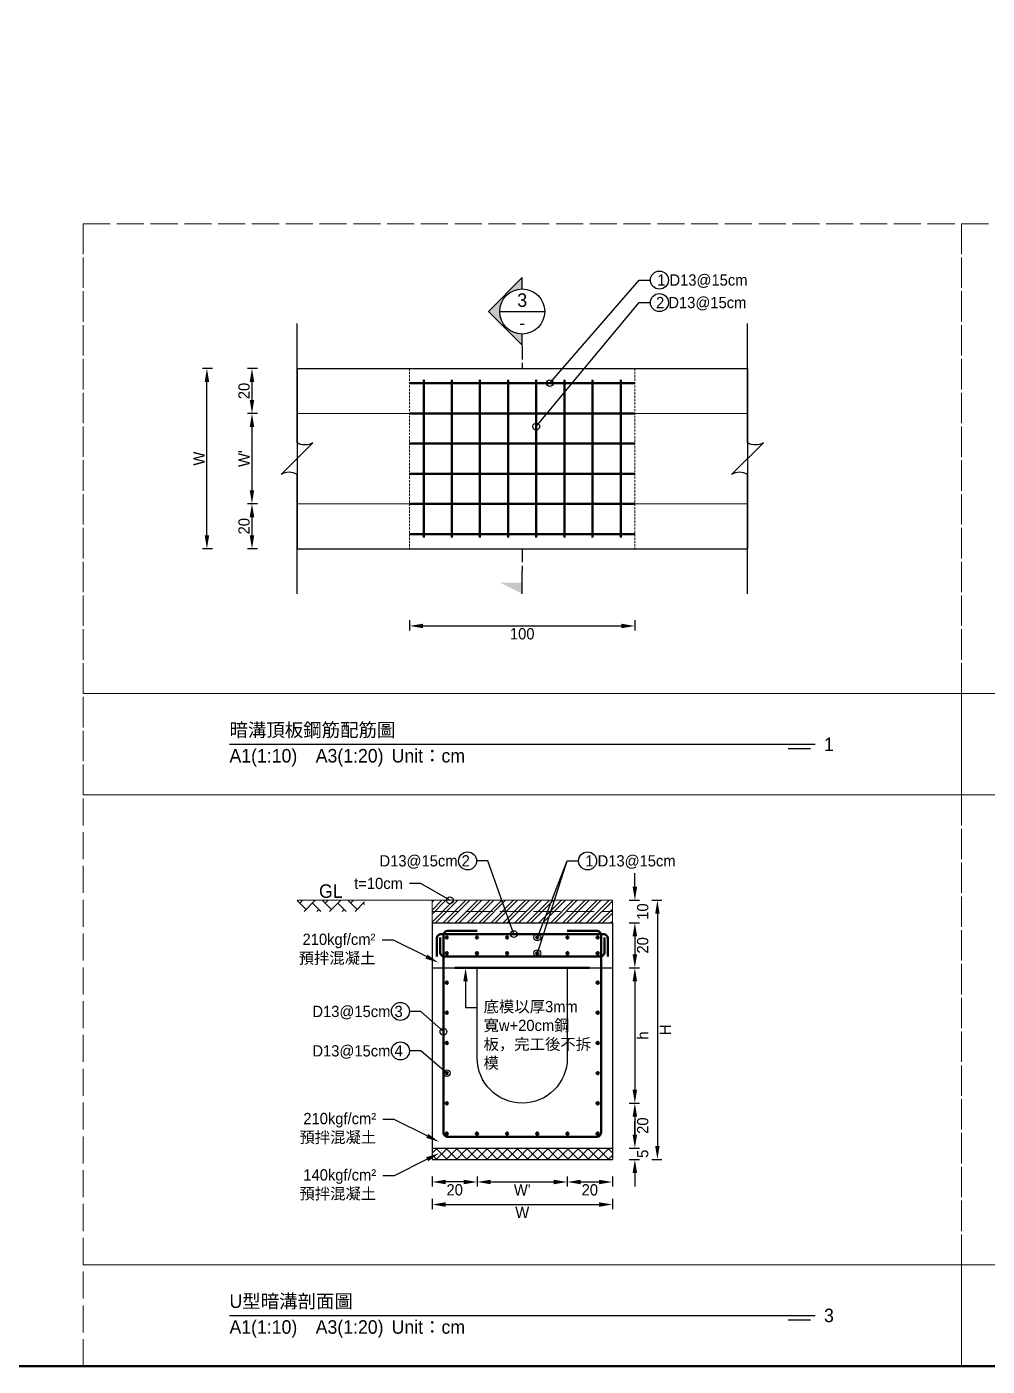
# Model space of a CAD drawing. Extents: x -3420 to 2030, y -3892 to 566.
# Drawn here: x -2565 to -2139, y -3892 to -3298 of the extents above; entities that cross this region are included whole.
import ezdxf
from ezdxf import colors
from ezdxf.entities.mleader import LeaderData, LeaderLine
from ezdxf.math import Vec2, Vec3

# ---------------------------------------------------------------- set-up
doc = ezdxf.new("R2010")
doc.units = 0
doc.header["$MEASUREMENT"] = 0
for name, pattern in [('ACAD_ISO02W100', [15, 12, -3]), ('DASHEDX2', [1.5, 1, -0.5]), ('HIDDEN', [0.375, 0.25, -0.125])]:
    doc.linetypes.add(name, pattern=pattern)
for name, color, linetype, lineweight in [('一、3.基本-變更', 1, 'Continuous', 50), ('二、1.繪圖-既有設施', 8, 'Continuous', 20), ('二、2.繪圖-施作項目', 181, 'Continuous', 30), ('二、4.繪圖-設計鋪面', 40, 'Continuous', 20), ('二、5.繪圖-鋼筋', 60, 'Continuous', 50), ('二、6.繪圖-其他施作項目', 35, 'Continuous', 30)]:
    doc.layers.add(name, color=color, linetype=linetype, lineweight=lineweight)
doc.layers.add('一、4.基本-隱藏', color=9, linetype='ACAD_ISO02W100', lineweight=20, plot=False)
doc.layers.add('三、3.文字-註解文字', color=2, linetype='Continuous')
doc.styles.add('次圖名(詳圖)', font='MS PGothic.ttf', dxfattribs={"height": 6})
doc.styles.add('註解文字(詳圖)', font='MS PGothic.ttf', dxfattribs={"height": 5})
doc.dimstyles.new('註解文字(詳圖)', dxfattribs={"dimtxt": 5, "dimasz": 6, "dimexe": 2, "dimexo": 5, "dimgap": 1, "dimtad": 2, "dimzin": 0, "dimdsep": 46, "dimtxsty": '註解文字(詳圖)', "dimcen": 0.1, "dimclrd": 144, "dimclre": 144, "dimclrt": 256, "dimadec": 0, "dimazin": 0, "dimtfac": 1, "dimtofl": 0, "dimtmove": 0, "dimatfit": 3, "dimfxlon": 1, "dimtolj": 1, "dimtzin": 0, "dimlwd": -1, "dimlwe": -1, "dimarcsym": 1})

# ---------------------------------------------------------------- blocks, each defined once
blk = doc.blocks.new('*D324')
at = {"layer": 'Defpoints', "color": 0, "transparency": 16777216}
for p in [(-2445.015, -3449.25), (-2465.015, -3469.25), (-2445.015, -3469.25)]:
    blk.add_point(p, dxfattribs=at)
at = {"layer": '三、3.文字-註解文字', "color": 144, "transparency": 16777216}
for p, q in [((-2462.515, -3449.25), (-2467.015, -3449.25)), ((-2465.015, -3455.25), (-2465.015, -3463.25)), ((-2462.515, -3469.25), (-2467.015, -3469.25))]:
    blk.add_line(p, q, dxfattribs=at)
for points in [[(-2466.015, -3455.25), (-2464.015, -3455.25), (-2465.015, -3449.25)], [(-2466.015, -3463.25), (-2464.015, -3463.25), (-2465.015, -3469.25)]]:
    blk.add_solid(points, dxfattribs=at)
at = {"layer": '三、3.文字-註解文字', "transparency": 16777216, "insert": (-2468.515, -3459.25), "char_height": 5, "attachment_point": 5, "rotation": 90, "style": '註解文字(詳圖)'}
blk.add_mtext('\\A1;20', dxfattribs=at)
blk = doc.blocks.new('*D325')
at = {"layer": 'Defpoints', "color": 0, "transparency": 16777216}
for p in [(-2445.015, -3469.25), (-2465.015, -3509.25), (-2445.015, -3509.25)]:
    blk.add_point(p, dxfattribs=at)
at = {"layer": '三、3.文字-註解文字', "color": 144, "transparency": 16777216}
for p, q in [((-2462.515, -3469.25), (-2467.015, -3469.25)), ((-2465.015, -3475.25), (-2465.015, -3503.25)), ((-2462.515, -3509.25), (-2467.015, -3509.25))]:
    blk.add_line(p, q, dxfattribs=at)
for points in [[(-2466.015, -3475.25), (-2464.015, -3475.25), (-2465.015, -3469.25)], [(-2466.015, -3503.25), (-2464.015, -3503.25), (-2465.015, -3509.25)]]:
    blk.add_solid(points, dxfattribs=at)
at = {"layer": '三、3.文字-註解文字', "transparency": 16777216, "insert": (-2468.515, -3489.25), "char_height": 5, "attachment_point": 5, "rotation": 90, "style": '註解文字(詳圖)'}
blk.add_mtext("\\A1;{\\fMS PGothic|b0|i0|c128|p34;W}'", dxfattribs=at)
blk = doc.blocks.new('*D326')
at = {"layer": 'Defpoints', "color": 0, "transparency": 16777216}
for p in [(-2445.015, -3509.25), (-2465.015, -3529.25), (-2445.015, -3529.25)]:
    blk.add_point(p, dxfattribs=at)
at = {"layer": '三、3.文字-註解文字', "color": 144, "transparency": 16777216}
for p, q in [((-2462.515, -3509.25), (-2467.015, -3509.25)), ((-2465.015, -3515.25), (-2465.015, -3523.25)), ((-2462.515, -3529.25), (-2467.015, -3529.25))]:
    blk.add_line(p, q, dxfattribs=at)
for points in [[(-2466.015, -3515.25), (-2464.015, -3515.25), (-2465.015, -3509.25)], [(-2466.015, -3523.25), (-2464.015, -3523.25), (-2465.015, -3529.25)]]:
    blk.add_solid(points, dxfattribs=at)
at = {"layer": '三、3.文字-註解文字', "transparency": 16777216, "insert": (-2468.515, -3519.25), "char_height": 5, "attachment_point": 5, "rotation": 90, "style": '註解文字(詳圖)'}
blk.add_mtext('\\A1;20', dxfattribs=at)
blk = doc.blocks.new('_Small')
at = {"color": 0, "linetype": 'ByBlock', "lineweight": -2}
blk.add_circle((0, 0), 0.25, dxfattribs=at)
blk = doc.blocks.new('*D327')
at = {"layer": 'Defpoints', "color": 0, "transparency": 16777216}
for p in [(-2395.015, -3529.25), (-2295.015, -3529.25), (-2295.015, -3563.5)]:
    blk.add_point(p, dxfattribs=at)
at = {"layer": '三、3.文字-註解文字', "color": 144, "transparency": 16777216}
for p, q in [((-2395.015, -3561), (-2395.015, -3565.5)), ((-2389.015, -3563.5), (-2301.015, -3563.5)), ((-2295.015, -3561), (-2295.015, -3565.5))]:
    blk.add_line(p, q, dxfattribs=at)
for points in [[(-2389.015, -3562.5), (-2389.015, -3564.5), (-2395.015, -3563.5)], [(-2301.015, -3562.5), (-2301.015, -3564.5), (-2295.015, -3563.5)]]:
    blk.add_solid(points, dxfattribs=at)
at = {"layer": '三、3.文字-註解文字', "transparency": 16777216, "insert": (-2345.015, -3567), "char_height": 5, "attachment_point": 5, "style": '註解文字(詳圖)'}
blk.add_mtext('\\A1;100', dxfattribs=at)
blk = doc.blocks.new('*D328')
at = {"layer": 'Defpoints', "color": 0, "transparency": 16777216}
for p in [(-2485.015, -3449.25), (-2445.015, -3449.25), (-2445.015, -3529.25)]:
    blk.add_point(p, dxfattribs=at)
at = {"layer": '三、3.文字-註解文字', "color": 144, "transparency": 16777216}
for p, q in [((-2482.515, -3449.25), (-2487.015, -3449.25)), ((-2485.015, -3523.25), (-2485.015, -3455.25)), ((-2482.515, -3529.25), (-2487.015, -3529.25))]:
    blk.add_line(p, q, dxfattribs=at)
for points in [[(-2486.015, -3455.25), (-2484.015, -3455.25), (-2485.015, -3449.25)], [(-2486.015, -3523.25), (-2484.015, -3523.25), (-2485.015, -3529.25)]]:
    blk.add_solid(points, dxfattribs=at)
at = {"layer": '三、3.文字-註解文字', "transparency": 16777216, "insert": (-2488.515, -3489.25), "char_height": 5, "attachment_point": 5, "rotation": 90, "style": '註解文字(詳圖)'}
blk.add_mtext('\\A1;W', dxfattribs=at)
blk = doc.blocks.new('*D329')
at = {"layer": 'Defpoints', "color": 0, "transparency": 16777216}
for p in [(-2305, -3685.25), (-2305, -3695.25), (-2295, -3695.25)]:
    blk.add_point(p, dxfattribs=at)
at = {"layer": '三、3.文字-註解文字', "color": 144, "transparency": 16777216}
for p, q in [((-2295, -3679.25), (-2295, -3673.25)), ((-2297.5, -3685.25), (-2293, -3685.25)), ((-2297.5, -3695.25), (-2293, -3695.25)), ((-2295, -3701.25), (-2295, -3707.25))]:
    blk.add_line(p, q, dxfattribs=at)
for points in [[(-2296, -3679.25), (-2294, -3679.25), (-2295, -3685.25)], [(-2296, -3701.25), (-2294, -3701.25), (-2295, -3695.25)]]:
    blk.add_solid(points, dxfattribs=at)
at = {"layer": '三、3.文字-註解文字', "transparency": 16777216, "insert": (-2291.5, -3690.25), "char_height": 5, "attachment_point": 5, "rotation": 90, "style": '註解文字(詳圖)'}
blk.add_mtext('\\A1;10', dxfattribs=at)
blk = doc.blocks.new('*D330')
at = {"layer": 'Defpoints', "color": 0, "transparency": 16777216}
for p in [(-2305, -3695.25), (-2305, -3715.25), (-2295, -3715.25)]:
    blk.add_point(p, dxfattribs=at)
at = {"layer": '三、3.文字-註解文字', "color": 144, "transparency": 16777216}
for p, q in [((-2297.5, -3695.25), (-2293, -3695.25)), ((-2295, -3701.25), (-2295, -3709.25)), ((-2297.5, -3715.25), (-2293, -3715.25))]:
    blk.add_line(p, q, dxfattribs=at)
for points in [[(-2296, -3701.25), (-2294, -3701.25), (-2295, -3695.25)], [(-2296, -3709.25), (-2294, -3709.25), (-2295, -3715.25)]]:
    blk.add_solid(points, dxfattribs=at)
at = {"layer": '三、3.文字-註解文字', "transparency": 16777216, "insert": (-2291.5, -3705.25), "char_height": 5, "attachment_point": 5, "rotation": 90, "style": '註解文字(詳圖)'}
blk.add_mtext('\\A1;20', dxfattribs=at)
blk = doc.blocks.new('*D331')
at = {"layer": 'Defpoints', "color": 0, "transparency": 16777216}
for p in [(-2345, -3715.25), (-2345, -3775.25), (-2295, -3775.25)]:
    blk.add_point(p, dxfattribs=at)
at = {"layer": '三、3.文字-註解文字', "color": 144, "transparency": 16777216}
for p, q in [((-2297.5, -3715.25), (-2293, -3715.25)), ((-2295, -3721.25), (-2295, -3769.25)), ((-2297.5, -3775.25), (-2293, -3775.25))]:
    blk.add_line(p, q, dxfattribs=at)
for points in [[(-2296, -3721.25), (-2294, -3721.25), (-2295, -3715.25)], [(-2296, -3769.25), (-2294, -3769.25), (-2295, -3775.25)]]:
    blk.add_solid(points, dxfattribs=at)
at = {"layer": '三、3.文字-註解文字', "transparency": 16777216, "insert": (-2291.5, -3745.25), "char_height": 5, "attachment_point": 5, "rotation": 90, "style": '註解文字(詳圖)'}
blk.add_mtext('\\A1;h', dxfattribs=at)
blk = doc.blocks.new('*D332')
at = {"layer": 'Defpoints', "color": 0, "transparency": 16777216}
for p in [(-2345, -3775.25), (-2305, -3795.25), (-2295, -3795.25)]:
    blk.add_point(p, dxfattribs=at)
at = {"layer": '三、3.文字-註解文字', "color": 144, "transparency": 16777216}
for p, q in [((-2297.5, -3775.25), (-2293, -3775.25)), ((-2295, -3781.25), (-2295, -3789.25)), ((-2297.5, -3795.25), (-2293, -3795.25))]:
    blk.add_line(p, q, dxfattribs=at)
for points in [[(-2296, -3781.25), (-2294, -3781.25), (-2295, -3775.25)], [(-2296, -3789.25), (-2294, -3789.25), (-2295, -3795.25)]]:
    blk.add_solid(points, dxfattribs=at)
at = {"layer": '三、3.文字-註解文字', "transparency": 16777216, "insert": (-2291.5, -3785.25), "char_height": 5, "attachment_point": 5, "rotation": 90, "style": '註解文字(詳圖)'}
blk.add_mtext('\\A1;20', dxfattribs=at)
blk = doc.blocks.new('*D333')
at = {"layer": 'Defpoints', "color": 0, "transparency": 16777216}
for p in [(-2305, -3795.25), (-2305, -3800.25), (-2295, -3800.25)]:
    blk.add_point(p, dxfattribs=at)
at = {"layer": '三、3.文字-註解文字', "color": 144, "transparency": 16777216}
for p, q in [((-2295, -3789.25), (-2295, -3783.25)), ((-2297.5, -3795.25), (-2293, -3795.25)), ((-2297.5, -3800.25), (-2293, -3800.25)), ((-2295, -3806.25), (-2295, -3812.25))]:
    blk.add_line(p, q, dxfattribs=at)
for points in [[(-2296, -3789.25), (-2294, -3789.25), (-2295, -3795.25)], [(-2296, -3806.25), (-2294, -3806.25), (-2295, -3800.25)]]:
    blk.add_solid(points, dxfattribs=at)
at = {"layer": '三、3.文字-註解文字', "transparency": 16777216, "insert": (-2291.5, -3797.75), "char_height": 5, "attachment_point": 5, "rotation": 90, "style": '註解文字(詳圖)'}
blk.add_mtext('\\A1;5', dxfattribs=at)
blk = doc.blocks.new('*D334')
at = {"layer": 'Defpoints', "color": 0, "transparency": 16777216}
for p in [(-2305, -3685.25), (-2305, -3800.25), (-2285, -3800.25)]:
    blk.add_point(p, dxfattribs=at)
at = {"layer": '三、3.文字-註解文字', "color": 144, "transparency": 16777216}
for p, q in [((-2287.5, -3685.25), (-2283, -3685.25)), ((-2285, -3691.25), (-2285, -3794.25)), ((-2287.5, -3800.25), (-2283, -3800.25))]:
    blk.add_line(p, q, dxfattribs=at)
for points in [[(-2286, -3691.25), (-2284, -3691.25), (-2285, -3685.25)], [(-2286, -3794.25), (-2284, -3794.25), (-2285, -3800.25)]]:
    blk.add_solid(points, dxfattribs=at)
at = {"layer": '三、3.文字-註解文字', "transparency": 16777216, "insert": (-2281.5, -3742.75), "char_height": 5, "attachment_point": 5, "rotation": 90, "style": '註解文字(詳圖)'}
blk.add_mtext('\\A1;H', dxfattribs=at)
blk = doc.blocks.new('*D335')
at = {"layer": 'Defpoints', "color": 0, "transparency": 16777216}
for p in [(-2385, -3715.25), (-2365, -3715.25), (-2385, -3810.25)]:
    blk.add_point(p, dxfattribs=at)
at = {"layer": '三、3.文字-註解文字', "color": 144, "transparency": 16777216}
for p, q in [((-2385, -3807.75), (-2385, -3812.25)), ((-2365, -3807.75), (-2365, -3812.25)), ((-2371, -3810.25), (-2379, -3810.25))]:
    blk.add_line(p, q, dxfattribs=at)
for points in [[(-2379, -3809.25), (-2379, -3811.25), (-2385, -3810.25)], [(-2371, -3809.25), (-2371, -3811.25), (-2365, -3810.25)]]:
    blk.add_solid(points, dxfattribs=at)
at = {"layer": '三、3.文字-註解文字', "transparency": 16777216, "insert": (-2375, -3813.75), "char_height": 5, "attachment_point": 5, "style": '註解文字(詳圖)'}
blk.add_mtext('\\A1;20', dxfattribs=at)
blk = doc.blocks.new('*D336')
at = {"layer": 'Defpoints', "color": 0, "transparency": 16777216}
for p in [(-2365, -3715.25), (-2325, -3715.25), (-2325, -3810.25)]:
    blk.add_point(p, dxfattribs=at)
at = {"layer": '三、3.文字-註解文字', "color": 144, "transparency": 16777216}
for p, q in [((-2365, -3807.75), (-2365, -3812.25)), ((-2325, -3807.75), (-2325, -3812.25)), ((-2359, -3810.25), (-2331, -3810.25))]:
    blk.add_line(p, q, dxfattribs=at)
for points in [[(-2359, -3809.25), (-2359, -3811.25), (-2365, -3810.25)], [(-2331, -3809.25), (-2331, -3811.25), (-2325, -3810.25)]]:
    blk.add_solid(points, dxfattribs=at)
at = {"layer": '三、3.文字-註解文字', "transparency": 16777216, "insert": (-2345, -3813.75), "char_height": 5, "attachment_point": 5, "style": '註解文字(詳圖)'}
blk.add_mtext("\\A1;W'", dxfattribs=at)
blk = doc.blocks.new('*D337')
at = {"layer": 'Defpoints', "color": 0, "transparency": 16777216}
for p in [(-2325, -3715.25), (-2305, -3715.25), (-2305, -3810.25)]:
    blk.add_point(p, dxfattribs=at)
at = {"layer": '三、3.文字-註解文字', "color": 144, "transparency": 16777216}
for p, q in [((-2325, -3807.75), (-2325, -3812.25)), ((-2305, -3807.75), (-2305, -3812.25)), ((-2319, -3810.25), (-2311, -3810.25))]:
    blk.add_line(p, q, dxfattribs=at)
for points in [[(-2319, -3809.25), (-2319, -3811.25), (-2325, -3810.25)], [(-2311, -3809.25), (-2311, -3811.25), (-2305, -3810.25)]]:
    blk.add_solid(points, dxfattribs=at)
at = {"layer": '三、3.文字-註解文字', "transparency": 16777216, "insert": (-2315, -3813.75), "char_height": 5, "attachment_point": 5, "style": '註解文字(詳圖)'}
blk.add_mtext('\\A1;20', dxfattribs=at)
blk = doc.blocks.new('*D338')
at = {"layer": 'Defpoints', "color": 0, "transparency": 16777216}
for p in [(-2385, -3800.25), (-2305, -3800.25), (-2305, -3820.25)]:
    blk.add_point(p, dxfattribs=at)
at = {"layer": '三、3.文字-註解文字', "color": 144, "transparency": 16777216}
for p, q in [((-2385, -3817.75), (-2385, -3822.25)), ((-2379, -3820.25), (-2311, -3820.25)), ((-2305, -3817.75), (-2305, -3822.25))]:
    blk.add_line(p, q, dxfattribs=at)
for points in [[(-2379, -3819.25), (-2379, -3821.25), (-2385, -3820.25)], [(-2311, -3819.25), (-2311, -3821.25), (-2305, -3820.25)]]:
    blk.add_solid(points, dxfattribs=at)
at = {"layer": '三、3.文字-註解文字', "transparency": 16777216, "insert": (-2345, -3823.75), "char_height": 5, "attachment_point": 5, "style": '註解文字(詳圖)'}
blk.add_mtext('\\A1;W', dxfattribs=at)

msp = doc.modelspace()

# ---------------------------------------------------------------- hatches: boundary and pattern name
at = {"layer": '三、3.文字-註解文字'}
h = msp.add_hatch(color=256, dxfattribs=at)
h.dxf.hatch_style = 1
h.paths.add_polyline_path([(-2345.015, -3408.943), (-2360.015, -3423.943), (-2345.015, -3438.943), (-2345.015, -3433.943, -0.4142136), (-2355.015, -3423.943, -0.4142136), (-2345.015, -3413.943)])
h = msp.add_hatch(color=256, dxfattribs=at)
h.dxf.hatch_style = 1
h.paths.add_polyline_path([(-2355.015, -3544.25), (-2345.015, -3549.25), (-2345.015, -3544.25)])
at = {"layer": '二、2.繪圖-施作項目'}
h = msp.add_hatch(dxfattribs=at)
h.set_pattern_fill('ANSI37', color=256)
h.set_pattern_definition([(45, (-1401.9625, -3281.4498), (-2.245064, 2.245064), []), (135, (-1401.9625, -3281.4498), (-2.245064, -2.245064), [])])
h.paths.add_polyline_path([(-2305, -3800.25), (-2305, -3795.25), (-2385, -3795.25), (-2385, -3800.25)])
at = {"layer": '二、4.繪圖-設計鋪面'}
h = msp.add_hatch(dxfattribs=at)
h.set_pattern_fill('AR-HBONE', color=256)
h.set_pattern_definition([(45, (-1765, -3415), (0, 5.656854), [12, -4]), (135, (-1762.1716, -3412.1716), (4e-16, 5.656854), [12, -4])])
h.paths.add_polyline_path([(-2415, -3685.25), (-2445, -3685.25), (-2445, -3690.25), (-2415, -3690.25)])
h = msp.add_hatch(dxfattribs=at)
h.set_pattern_fill('ANSI32', color=256, scale=10)
h.set_pattern_definition([(45, (-4501.9982, -3377.6777), (-2.6516504, 2.6516504), []), (45, (-4500.2304, -3377.6777), (-2.6516504, 2.6516504), [])])
h.paths.add_polyline_path([(-2305, -3685.25), (-2385, -3685.25), (-2385, -3690.25), (-2305, -3690.25)])
h.paths.add_polyline_path([(-2305, -3690.25), (-2385, -3690.25), (-2385, -3695.25), (-2305, -3695.25)])
at = {"layer": '二、5.繪圖-鋼筋'}
h = msp.add_hatch(color=256, dxfattribs=at)
h.dxf.hatch_style = 1
h.paths.add_polyline_path([(-2378, -3701.75, 1), (-2379, -3701.75, 1)])
h = msp.add_hatch(color=256, dxfattribs=at)
h.dxf.hatch_style = 1
h.paths.add_polyline_path([(-2364.6, -3701.75, 1), (-2365.6, -3701.75, 1)])
h = msp.add_hatch(color=256, dxfattribs=at)
h.dxf.hatch_style = 1
h.paths.add_polyline_path([(-2351.2, -3701.75, 1), (-2352.2, -3701.75, 1)])
h = msp.add_hatch(color=256, dxfattribs=at)
h.dxf.hatch_style = 1
h.paths.add_polyline_path([(-2337.8, -3701.75, 1), (-2338.8, -3701.75, 1)])
h = msp.add_hatch(color=256, dxfattribs=at)
h.dxf.hatch_style = 1
h.paths.add_polyline_path([(-2324.4, -3701.75, 1), (-2325.4, -3701.75, 1)])
h = msp.add_hatch(color=256, dxfattribs=at)
h.dxf.hatch_style = 1
h.paths.add_polyline_path([(-2311, -3701.75, 1), (-2312, -3701.75, 1)])
h = msp.add_hatch(color=256, dxfattribs=at)
h.dxf.hatch_style = 1
h.paths.add_polyline_path([(-2378, -3708.75, 1), (-2379, -3708.75, 1)])
h = msp.add_hatch(color=256, dxfattribs=at)
h.dxf.hatch_style = 1
h.paths.add_polyline_path([(-2364.6, -3708.75, 1), (-2365.6, -3708.75, 1)])
h = msp.add_hatch(color=256, dxfattribs=at)
h.dxf.hatch_style = 1
h.paths.add_polyline_path([(-2351.2, -3708.75, 1), (-2352.2, -3708.75, 1)])
h = msp.add_hatch(color=256, dxfattribs=at)
h.dxf.hatch_style = 1
h.paths.add_polyline_path([(-2337.8, -3708.75, 1), (-2338.8, -3708.75, 1)])
h = msp.add_hatch(color=256, dxfattribs=at)
h.dxf.hatch_style = 1
h.paths.add_polyline_path([(-2324.4, -3708.75, 1), (-2325.4, -3708.75, 1)])
h = msp.add_hatch(color=256, dxfattribs=at)
h.dxf.hatch_style = 1
h.paths.add_polyline_path([(-2311, -3708.75, 1), (-2312, -3708.75, 1)])
h = msp.add_hatch(color=256, dxfattribs=at)
h.dxf.hatch_style = 1
h.paths.add_polyline_path([(-2378, -3721.75, 1), (-2379, -3721.75, 1)])
h = msp.add_hatch(color=256, dxfattribs=at)
h.dxf.hatch_style = 1
h.paths.add_polyline_path([(-2311, -3721.75, 1), (-2312, -3721.75, 1)])
h = msp.add_hatch(color=256, dxfattribs=at)
h.dxf.hatch_style = 1
h.paths.add_polyline_path([(-2378, -3735.15, 1), (-2379, -3735.15, 1)])
h = msp.add_hatch(color=256, dxfattribs=at)
h.dxf.hatch_style = 1
h.paths.add_polyline_path([(-2311, -3735.15, 1), (-2312, -3735.15, 1)])
h = msp.add_hatch(color=256, dxfattribs=at)
h.dxf.hatch_style = 1
h.paths.add_polyline_path([(-2378, -3748.55, 1), (-2379, -3748.55, 1)])
h = msp.add_hatch(color=256, dxfattribs=at)
h.dxf.hatch_style = 1
h.paths.add_polyline_path([(-2311, -3748.55, 1), (-2312, -3748.55, 1)])
h = msp.add_hatch(color=256, dxfattribs=at)
h.dxf.hatch_style = 1
h.paths.add_polyline_path([(-2378, -3761.95, 1), (-2379, -3761.95, 1)])
h = msp.add_hatch(color=256, dxfattribs=at)
h.dxf.hatch_style = 1
h.paths.add_polyline_path([(-2311, -3761.95, 1), (-2312, -3761.95, 1)])
h = msp.add_hatch(color=256, dxfattribs=at)
h.dxf.hatch_style = 1
h.paths.add_polyline_path([(-2378, -3775.35, 1), (-2379, -3775.35, 1)])
h = msp.add_hatch(color=256, dxfattribs=at)
h.dxf.hatch_style = 1
h.paths.add_polyline_path([(-2311, -3775.35, 1), (-2312, -3775.35, 1)])
h = msp.add_hatch(color=256, dxfattribs=at)
h.dxf.hatch_style = 1
h.paths.add_polyline_path([(-2378, -3788.75, 1), (-2379, -3788.75, 1)])
h = msp.add_hatch(color=256, dxfattribs=at)
h.dxf.hatch_style = 1
h.paths.add_polyline_path([(-2364.6, -3788.75, 1), (-2365.6, -3788.75, 1)])
h = msp.add_hatch(color=256, dxfattribs=at)
h.dxf.hatch_style = 1
h.paths.add_polyline_path([(-2351.2, -3788.75, 1), (-2352.2, -3788.75, 1)])
h = msp.add_hatch(color=256, dxfattribs=at)
h.dxf.hatch_style = 1
h.paths.add_polyline_path([(-2337.8, -3788.75, 1), (-2338.8, -3788.75, 1)])
h = msp.add_hatch(color=256, dxfattribs=at)
h.dxf.hatch_style = 1
h.paths.add_polyline_path([(-2324.4, -3788.75, 1), (-2325.4, -3788.75, 1)])
h = msp.add_hatch(color=256, dxfattribs=at)
h.dxf.hatch_style = 1
h.paths.add_polyline_path([(-2311, -3788.75, 1), (-2312, -3788.75, 1)])

# ---------------------------------------------------------------- linework, layer by layer
at = {"layer": '一、3.基本-變更'}
msp.add_lwpolyline([(-3420, -2778), (0, -2778), (0, -3892), (-3420, -3892)], close=True, dxfattribs=at)
at = {"layer": '一、4.基本-隱藏'}
for points in [[(-2540, -3385), (-1760, -3385), (-1760, -3892), (-2540, -3892)], [(-2540, -3385), (-2150, -3385), (-2150, -3593.5), (-2540, -3593.5)], [(-2150, -3385), (-1850, -3385), (-1850, -3593.5), (-2150, -3593.5)], [(-2540, -3593.5), (-2150, -3593.5), (-2150, -3638.5), (-2540, -3638.5)], [(-2150, -3593.5), (-1850, -3593.5), (-1850, -3638.5), (-2150, -3638.5)], [(-2540, -3638.5), (-2150, -3638.5), (-2150, -3847), (-2540, -3847)], [(-2150, -3638.5), (-1850, -3638.5), (-1850, -3847), (-2150, -3847)], [(-2540, -3847), (-2150, -3847), (-2150, -3892), (-2540, -3892)], [(-2150, -3847), (-1850, -3847), (-1850, -3892), (-2150, -3892)]]:
    msp.add_lwpolyline(points, close=True, dxfattribs=at)
msp.add_lwpolyline([(-2540, -3892), (-1760, -3892)], dxfattribs=at)
at = {"layer": '三、3.文字-註解文字'}
for points in [[(-2345.015, -3413.943), (-2345.015, -3408.943), (-2360.015, -3423.943), (-2345.015, -3438.943), (-2345.015, -3433.943)], [(-2355.015, -3423.943), (-2335.015, -3423.943)], [(-2345.015, -3549.25), (-2345.015, -3539.25)], [(-2475, -3616), (-2215, -3616)], [(-2217, -3618), (-2227, -3618)], [(-2475, -3869.5), (-2215, -3869.5)], [(-2217, -3871.5), (-2227, -3871.5)]]:
    msp.add_lwpolyline(points, dxfattribs=at)
for points in [[(-2445.015, -3549.25), (-2445.015, -3496.321, 0.2828427), (-2452.086, -3496.321), (-2437.944, -3482.179, -0.2828427), (-2445.015, -3482.179), (-2445.015, -3429.25)], [(-2245.015, -3549.25), (-2245.015, -3496.321, 0.2828427), (-2252.086, -3496.321), (-2237.944, -3482.179, -0.2828427), (-2245.015, -3482.179), (-2245.015, -3429.25)]]:
    msp.add_lwpolyline(points, format="xyb", dxfattribs=at)
at = {"layer": '三、3.文字-註解文字', "linetype": 'ACAD_ISO02W100', "ltscale": 0.5}
for points in [[(-2345.015, -3439.25), (-2345.015, -3449.25)], [(-2345.015, -3529.25), (-2345.015, -3539.25)]]:
    msp.add_lwpolyline(points, dxfattribs=at)
at = {"layer": '三、3.文字-註解文字'}
for centre, radius in [((-2284.085, -3410), 4), ((-2345.015, -3423.943), 10), ((-2284.085, -3420), 4), ((-2369.282, -3667.75), 4), ((-2316, -3667.75), 4), ((-2399.082, -3734.575), 4), ((-2399.082, -3752.075), 4)]:
    msp.add_circle(centre, radius, dxfattribs=at)
at = {"layer": '二、1.繪圖-既有設施', "linetype": 'DASHEDX2'}
for points in [[(-2395.015, -3449.25), (-2395.015, -3529.25)], [(-2295.015, -3449.25), (-2295.015, -3529.25)]]:
    msp.add_lwpolyline(points, dxfattribs=at)
at = {"layer": '二、1.繪圖-既有設施', "linetype": 'HIDDEN'}
for points in [[(-2445.015, -3469.25), (-2245.015, -3469.25)], [(-2445.015, -3509.25), (-2245.015, -3509.25)]]:
    msp.add_lwpolyline(points, dxfattribs=at)
at = {"layer": '二、2.繪圖-施作項目'}
for points in [[(-2445.015, -3449.25), (-2245.015, -3449.25)], [(-2445.015, -3449.25), (-2445.015, -3529.25)], [(-2245.015, -3449.25), (-2245.015, -3529.25)], [(-2445.015, -3529.25), (-2245.015, -3529.25)], [(-2385, -3695.25), (-2305, -3695.25)], [(-2385, -3695.25), (-2385, -3715.25)], [(-2305, -3695.25), (-2305, -3715.25)], [(-2385, -3715.25), (-2305, -3715.25)], [(-2385, -3715.25), (-2305, -3715.25)], [(-2385, -3715.25), (-2385, -3800.25)], [(-2305, -3715.25), (-2305, -3800.25)], [(-2385, -3795.25), (-2305, -3795.25)], [(-2385, -3800.25), (-2305, -3800.25)]]:
    msp.add_lwpolyline(points, dxfattribs=at)
msp.add_lwpolyline([(-2325, -3715.25), (-2325, -3755.25, -1), (-2365, -3755.25), (-2365, -3715.25)], format="xyb", dxfattribs=at)
at = {"layer": '二、4.繪圖-設計鋪面'}
for points in [[(-2385, -3685.25), (-2445, -3685.25)], [(-2385, -3685.25), (-2305, -3685.25)], [(-2385, -3685.25), (-2385, -3695.25)], [(-2305, -3685.25), (-2305, -3695.25)], [(-2385, -3695.25), (-2305, -3695.25)]]:
    msp.add_lwpolyline(points, dxfattribs=at)
at = {"layer": '二、4.繪圖-設計鋪面', "linetype": 'ACAD_ISO02W100'}
msp.add_lwpolyline([(-2385, -3690.25), (-2305, -3690.25)], dxfattribs=at)
at = {"layer": '二、5.繪圖-鋼筋'}
for points in [[(-2395.015, -3455.75), (-2295.015, -3455.75)], [(-2388.765, -3454.25), (-2388.765, -3524.25)], [(-2376.265, -3454.25), (-2376.265, -3524.25)], [(-2363.765, -3454.25), (-2363.765, -3524.25)], [(-2351.265, -3454.25), (-2351.265, -3524.25)], [(-2338.765, -3454.25), (-2338.765, -3524.25)], [(-2326.265, -3454.25), (-2326.265, -3524.25)], [(-2313.765, -3454.25), (-2313.765, -3524.25)], [(-2301.265, -3454.25), (-2301.265, -3524.25)], [(-2395.015, -3469.15), (-2295.015, -3469.15)], [(-2395.015, -3482.55), (-2295.015, -3482.55)], [(-2395.015, -3495.95), (-2295.015, -3495.95)], [(-2395.015, -3509.35), (-2295.015, -3509.35)], [(-2395.015, -3522.75), (-2295.015, -3522.75)]]:
    msp.add_lwpolyline(points, dxfattribs=at)
for points in [[(-2307, -3710.25), (-2307, -3702.25, 0.4142136), (-2309, -3700.25), (-2381, -3700.25, 0.4142136), (-2383, -3702.25), (-2383, -3710.25)], [(-2381.5, -3701.75), (-2381.5, -3708.25, 0.4142136), (-2379.5, -3710.25), (-2310.5, -3710.25, 0.4142136), (-2308.5, -3708.25), (-2308.5, -3701.75)], [(-2365, -3698.75), (-2378, -3698.75, 0.4142136), (-2380, -3700.75), (-2380, -3715.25)], [(-2325, -3698.75), (-2312, -3698.75, -0.4142136), (-2310, -3700.75), (-2310, -3715.25)], [(-2310, -3715.25), (-2310, -3788.25, -0.4142136), (-2312, -3790.25), (-2378, -3790.25, -0.4142136), (-2380, -3788.25), (-2380, -3715.25)]]:
    msp.add_lwpolyline(points, format="xyb", dxfattribs=at)
for centre in [(-2378.5, -3701.75), (-2365.1, -3701.75), (-2351.7, -3701.75), (-2338.3, -3701.75), (-2324.9, -3701.75), (-2311.5, -3701.75), (-2378.5, -3708.75), (-2365.1, -3708.75), (-2351.7, -3708.75), (-2338.3, -3708.75), (-2324.9, -3708.75), (-2311.5, -3708.75), (-2378.5, -3721.75), (-2311.5, -3721.75), (-2378.5, -3735.15), (-2311.5, -3735.15), (-2378.5, -3748.55), (-2311.5, -3748.55), (-2378.5, -3761.95), (-2311.5, -3761.95), (-2378.5, -3775.35), (-2311.5, -3775.35), (-2378.5, -3788.75), (-2365.1, -3788.75), (-2351.7, -3788.75), (-2338.3, -3788.75), (-2324.9, -3788.75), (-2311.5, -3788.75)]:
    msp.add_circle(centre, 0.5, dxfattribs=at)
at = {"layer": '二、6.繪圖-其他施作項目', "const_width": 1}
msp.add_lwpolyline([(-2375, -3715.25), (-2315, -3715.25)], dxfattribs=at)

# ---------------------------------------------------------------- texts
at = {"layer": '三、3.文字-註解文字', "char_height": 6}
for s, width, gutter_width, insert, attachment_point, style in [('3', 6.60394, 25, (-2345.015, -3418.943), 5, '註解文字(詳圖)'), ('-', 6.60394, 25, (-2345.015, -3428.943), 5, '註解文字(詳圖)'), ('暗{\\fMS PGothic|b0|i0|c128|p34;溝頂板鋼筋配筋圖}', 80.77209, 15, (-2475, -3610), 4, '次圖名(詳圖)'), ('1', 3, 15, (-2211, -3616), 4, '次圖名(詳圖)'), ('A1(1:10)\u3000A3(1:20){\\fMS PGothic|b0|i0|c128|p34;^IUnit：cm}', 136.03259, 15, (-2475, -3622), 4, '次圖名(詳圖)'), ('U型{\\fMS PGothic|b0|i0|c128|p34;暗溝剖面圖}', 134.12151, 15, (-2475, -3863.5), 4, '次圖名(詳圖)'), ('3', 3, 15, (-2211, -3869.5), 4, '次圖名(詳圖)'), ('A1(1:10)\u3000A3(1:20){\\fMS PGothic|b0|i0|c128|p34;^IUnit：cm}', 136.03259, 15, (-2475, -3875.5), 4, '次圖名(詳圖)')]:
    msp.add_mtext_dynamic_manual_height_columns(s, width=width, gutter_width=gutter_width, heights=[0], dxfattribs=dict(at, insert=insert, attachment_point=attachment_point, style=style))
at = {"layer": '二、4.繪圖-設計鋪面', "insert": (-2430, -3684.25), "char_height": 6, "attachment_point": 8, "style": '註解文字(詳圖)'}
msp.add_mtext_dynamic_manual_height_columns('{\\fMS PGothic|b0|i0|c128|p34;GL}', width=10.17412, gutter_width=30, heights=[0], dxfattribs=at)

# ---------------------------------------------------------------- dimensions: what is measured, and where the dimension line sits
at = {"layer": '三、3.文字-註解文字'}
for base, p1, p2, text, picture, middle in [((-2485.015, -3449.25), (-2445.015, -3529.25), (-2445.015, -3449.25), 'W', '*D328', (-2488.515, -3489.25)), ((-2465.015, -3469.25), (-2445.015, -3449.25), (-2445.015, -3469.25), '20', '*D324', (-2468.515, -3459.25)), ((-2465.015, -3509.25), (-2445.015, -3469.25), (-2445.015, -3509.25), "{\\fMS PGothic|b0|i0|c128|p34;W}'", '*D325', (-2468.515, -3489.25)), ((-2465.015, -3529.25), (-2445.015, -3509.25), (-2445.015, -3529.25), '20', '*D326', (-2468.515, -3519.25)), ((-2295, -3695.25), (-2305, -3685.25), (-2305, -3695.25), '10', '*D329', (-2291.5, -3690.25)), ((-2285, -3800.25), (-2305, -3685.25), (-2305, -3800.25), 'H', '*D334', (-2281.5, -3742.75)), ((-2295, -3715.25), (-2305, -3695.25), (-2305, -3715.25), '20', '*D330', (-2291.5, -3705.25)), ((-2295, -3775.25), (-2345, -3715.25), (-2345, -3775.25), 'h', '*D331', (-2291.5, -3745.25)), ((-2295, -3795.25), (-2345, -3775.25), (-2305, -3795.25), '20', '*D332', (-2291.5, -3785.25)), ((-2295, -3800.25), (-2305, -3795.25), (-2305, -3800.25), '5', '*D333', (-2291.5, -3797.75))]:
    dim = msp.add_linear_dim(base=base, p1=p1, p2=p2, angle=90, text=text, dimstyle='註解文字(詳圖)', dxfattribs=at)
    dim.commit()
    dim.dimension.update_dxf_attribs({"geometry": picture, "text_midpoint": middle})
for base, p1, p2, text, picture, middle in [((-2295.015, -3563.5), (-2395.015, -3529.25), (-2295.015, -3529.25), '100', '*D327', (-2345.015, -3567)), ((-2385, -3810.25), (-2365, -3715.25), (-2385, -3715.25), '20', '*D335', (-2375, -3813.75)), ((-2325, -3810.25), (-2365, -3715.25), (-2325, -3715.25), "W'", '*D336', (-2345, -3813.75)), ((-2305, -3810.25), (-2325, -3715.25), (-2305, -3715.25), '20', '*D337', (-2315, -3813.75)), ((-2305, -3820.25), (-2385, -3800.25), (-2305, -3800.25), 'W', '*D338', (-2345, -3823.75))]:
    dim = msp.add_linear_dim(base=base, p1=p1, p2=p2, text=text, dimstyle='註解文字(詳圖)', dxfattribs=at)
    dim.commit()
    dim.dimension.update_dxf_attribs({"geometry": picture, "text_midpoint": middle})

# ---------------------------------------------------------------- leaders
ml = msp.add_multileader_mtext('Standard', dxfattribs=at)
ml.set_content('{\\fMS PGothic|b0|i0|c128|p34;1 }D13@15cm', color=256, style='註解文字(詳圖)')
ml.set_leader_properties(color=144, linetype='ByLayer', lineweight=-1)
ml.set_arrow_properties(name='SMALL')
ml.build(insert=Vec2(0, 0))
ml.multileader.update_dxf_attribs({"dogleg_length": 5, "arrow_head_size": 6})
ctx = ml.context
ctx.base_point, ctx.char_height, ctx.arrow_head_size, ctx.landing_gap_size, ctx.plane_origin = Vec3(-2288.085, -3410), 5, 6, 3, Vec3(-2330.71, -3457.835)
notes = []
notes.append((ctx, [(0, (1, 1, 0), (-2293.085, -3410), (1, 0), 5, [(0, [(-2332.743, -3455.75)], 0, [])])]))
ctx.mtext.insert, ctx.mtext.flow_direction = Vec3(-2285.085, -3407.486), 5
ml = msp.add_multileader_mtext('Standard', dxfattribs=at)
ml.set_content('{\\fMS PGothic|b0|i0|c128|p34;2 }D13@15cm', color=256, style='註解文字(詳圖)')
ml.set_leader_properties(color=144, linetype='ByLayer', lineweight=-1)
ml.set_arrow_properties(name='SMALL')
ml.build(insert=Vec2(0, 0))
ml.multileader.update_dxf_attribs({"dogleg_length": 5, "arrow_head_size": 6})
ctx = ml.context
ctx.base_point, ctx.char_height, ctx.arrow_head_size, ctx.landing_gap_size, ctx.plane_origin = Vec3(-2288.085, -3420), 5, 6, 2.5, Vec3(-2330.71, -3467.835)
notes.append((ctx, [(0, (1, 1, 0), (-2293.085, -3420), (1, 0), 5, [(0, [(-2338.78, -3475.015)], 0, [])])]))
ctx.mtext.insert, ctx.mtext.flow_direction = Vec3(-2285.585, -3417.486), 5
ml = msp.add_multileader_mtext('Standard', dxfattribs=at)
ml.set_content('{\\fMS PGothic|b0|i0|c128|p34;D13@15cm }2', color=256, style='註解文字(詳圖)')
ml.set_leader_properties(color=144, linetype='ByLayer', lineweight=-1)
ml.set_arrow_properties(name='SMALL')
ml.build(insert=Vec2(0, 0))
ml.multileader.update_dxf_attribs({"dogleg_length": 5, "arrow_head_size": 6})
ctx = ml.context
ctx.base_point, ctx.char_height, ctx.arrow_head_size, ctx.landing_gap_size, ctx.plane_origin = Vec3(-2409.378, -3667.75), 5, 6, 3, Vec3(-2459.213, -3715.585)
ctx.text_align_type = 2
notes.append((ctx, [(1, (1, 1, 0), (-2360.282, -3667.75), (-1, 0), 5, [(0, [(-2348.7, -3700.25)], 0, [])])]))
ctx.mtext.insert, ctx.mtext.alignment, ctx.mtext.flow_direction = Vec3(-2368.282, -3665.236), 3, 5
ml = msp.add_multileader_mtext('Standard', dxfattribs=at)
ml.set_content('{\\fMS PGothic|b0|i0|c128|p34;1 }D13@15cm', color=256, style='註解文字(詳圖)')
ml.set_leader_properties(color=144, linetype='ByLayer', lineweight=-1)
ml.set_arrow_properties(name='SMALL')
ml.build(insert=Vec2(0, 0))
ml.multileader.update_dxf_attribs({"dogleg_length": 5, "arrow_head_size": 6})
ctx = ml.context
ctx.base_point, ctx.char_height, ctx.arrow_head_size, ctx.landing_gap_size, ctx.plane_origin = Vec3(-2320, -3667.75), 5, 6, 3, Vec3(-2362.625, -3715.585)
notes.append((ctx, [(0, (1, 1, 0), (-2325, -3667.75), (1, 0), 5, [(0, [(-2338.3, -3701.75)], 0, [])])]))
ctx.mtext.insert, ctx.mtext.flow_direction = Vec3(-2317, -3665.236), 5
ml = msp.add_multileader_mtext('Standard', dxfattribs=at)
ml.set_content(' ', color=256, style='註解文字(詳圖)')
ml.set_leader_properties(color=144, linetype='ByLayer', lineweight=-1)
ml.set_arrow_properties(name='SMALL')
ml.build(insert=Vec2(0, 0))
ml.multileader.update_dxf_attribs({"dogleg_length": 5, "arrow_head_size": 6})
ctx = ml.context
ctx.base_point, ctx.char_height, ctx.arrow_head_size, ctx.landing_gap_size, ctx.plane_origin = Vec3(-2320, -3667.75), 5, 6, 3, Vec3(-2362.625, -3725.585)
notes.append((ctx, [(0, (1, 1, 0), (-2325, -3667.75), (1, 0), 5, [(0, [(-2338.3, -3708.75)], 0, [])])]))
ctx.mtext.insert, ctx.mtext.flow_direction = Vec3(-2317, -3665.25), 5
ml = msp.add_multileader_mtext('Standard', dxfattribs=at)
ml.set_content('{\\fMS PGothic|b0|i0|c128|p34;t=}10{\\fMS PGothic|b0|i0|c128|p34;cm}', color=256, style='註解文字(詳圖)')
ml.set_leader_properties(color=144, linetype='ByLayer', lineweight=-1)
ml.set_arrow_properties(name='SMALL')
ml.build(insert=Vec2(0, 0))
ml.multileader.update_dxf_attribs({"dogleg_length": 5, "arrow_head_size": 6})
ctx = ml.context
ctx.base_point, ctx.char_height, ctx.arrow_head_size, ctx.landing_gap_size, ctx.plane_origin = Vec3(-2423.017, -3677.75), 5, 6, 3, Vec3(-2487.637, -3704.085)
ctx.text_align_type = 2
notes.append((ctx, [(1, (1, 1, 0), (-2390, -3677.75), (-1, 0), 5, [(0, [(-2377.124, -3685.25)], 0, [])])]))
ctx.mtext.insert, ctx.mtext.alignment, ctx.mtext.flow_direction = Vec3(-2398, -3675.25), 3, 5
ml = msp.add_multileader_mtext('Standard', dxfattribs=at)
ml.set_content('{\\fMS PGothic|b0|i0|c128|p34;210kgf/cm²}\\P預拌{\\fMS PGothic|b0|i0|c128|p34;混凝土}', color=256, style='註解文字(詳圖)')
ml.set_leader_properties(color=144, linetype='ByLayer', lineweight=-1)
ml.build(insert=Vec2(0, 0))
ml.multileader.update_dxf_attribs({"dogleg_length": 5, "arrow_head_size": 6})
ctx = ml.context
ctx.base_point, ctx.char_height, ctx.arrow_head_size, ctx.landing_gap_size, ctx.plane_origin = Vec3(-2448.597, -3702.915), 5, 6, 3, Vec3(-2382.199, -3712.915)
ctx.text_align_type = 2
notes.append((ctx, [(0, (1, 1, 0), (-2402.199, -3702.915), (-1, 0), 5, [(0, [(-2382.199, -3712.915)], 0, [])])]))
ctx.mtext.insert, ctx.mtext.alignment, ctx.mtext.flow_direction = Vec3(-2410.199, -3700.045), 3, 5
ml = msp.add_multileader_mtext('Standard', dxfattribs=at)
ml.set_content('{\\fMS PGothic|b0|i0|c128|p34;底模以厚3mm寬w+20cm鋼板，完工後不拆模}', color=256, style='註解文字(詳圖)')
ml.set_leader_properties(color=144, linetype='ByLayer', lineweight=-1)
ml.build(insert=Vec2(0, 0))
ml.multileader.update_dxf_attribs({"dogleg_length": 5, "arrow_head_size": 6})
ctx = ml.context
ctx.base_point, ctx.char_height, ctx.arrow_head_size, ctx.landing_gap_size, ctx.plane_origin = Vec3(-2365.176, -3732.765), 5, 6, 3, Vec3(-2356.673, -3715.25)
notes.append((ctx, [(0, (1, 1, 0), (-2370.176, -3732.765), (1, 0), 5, [(0, [(-2370.176, -3715.25)], 0, [])])]))
ctx.mtext.insert, ctx.mtext.width, ctx.mtext.flow_direction = Vec3(-2362.176, -3729.924), 48.12698, 5
ml = msp.add_multileader_mtext('Standard', dxfattribs=at)
ml.set_content('{\\fMS PGothic|b0|i0|c128|p34;D13@15cm }3', color=256, style='註解文字(詳圖)')
ml.set_leader_properties(color=144, linetype='ByLayer', lineweight=-1)
ml.set_arrow_properties(name='SMALL')
ml.build(insert=Vec2(0, 0))
ml.multileader.update_dxf_attribs({"dogleg_length": 5, "arrow_head_size": 6})
ctx = ml.context
ctx.base_point, ctx.char_height, ctx.arrow_head_size, ctx.landing_gap_size, ctx.plane_origin = Vec3(-2439.178, -3734.575), 5, 6, 3, Vec3(-2489.013, -3782.41)
ctx.text_align_type = 2
notes.append((ctx, [(1, (1, 1, 0), (-2390.082, -3734.575), (-1, 0), 5, [(0, [(-2380, -3743.54)], 0, [])])]))
ctx.mtext.insert, ctx.mtext.alignment, ctx.mtext.flow_direction = Vec3(-2398.082, -3732.061), 3, 5
ml = msp.add_multileader_mtext('Standard', dxfattribs=at)
ml.set_content('{\\fMS PGothic|b0|i0|c128|p34;D13@15cm }4', color=256, style='註解文字(詳圖)')
ml.set_leader_properties(color=144, linetype='ByLayer', lineweight=-1)
ml.set_arrow_properties(name='SMALL')
ml.build(insert=Vec2(0, 0))
ml.multileader.update_dxf_attribs({"dogleg_length": 5, "arrow_head_size": 6})
ctx = ml.context
ctx.base_point, ctx.char_height, ctx.arrow_head_size, ctx.landing_gap_size, ctx.plane_origin = Vec3(-2439.32, -3752.075), 5, 6, 3, Vec3(-2489.013, -3799.91)
ctx.text_align_type = 2
notes.append((ctx, [(1, (1, 1, 0), (-2390.082, -3752.075), (-1, 0), 5, [(0, [(-2378.5, -3761.95)], 0, [])])]))
ctx.mtext.insert, ctx.mtext.alignment, ctx.mtext.flow_direction = Vec3(-2398.082, -3749.561), 3, 5
ml = msp.add_multileader_mtext('Standard', dxfattribs=at)
ml.set_content('{\\fMS PGothic|b0|i0|c128|p34;210kgf/cm²}\\P預拌{\\fMS PGothic|b0|i0|c128|p34;混凝土}', color=256, style='註解文字(詳圖)')
ml.set_leader_properties(color=144, linetype='ByLayer', lineweight=-1)
ml.build(insert=Vec2(0, 0))
ml.multileader.update_dxf_attribs({"dogleg_length": 5, "arrow_head_size": 6})
ctx = ml.context
ctx.base_point, ctx.char_height, ctx.arrow_head_size, ctx.landing_gap_size, ctx.plane_origin = Vec3(-2448.248, -3782.464), 5, 6, 3, Vec3(-2381.85, -3792.464)
ctx.text_align_type = 2
notes.append((ctx, [(0, (1, 1, 0), (-2401.85, -3782.464), (-1, 0), 5, [(0, [(-2381.85, -3792.464)], 0, [])])]))
ctx.mtext.insert, ctx.mtext.alignment, ctx.mtext.flow_direction = Vec3(-2409.85, -3779.594), 3, 5
ml = msp.add_multileader_mtext('Standard', dxfattribs=at)
ml.set_content('{\\fMS PGothic|b0|i0|c128|p34;140kgf/cm²}\\P預拌{\\fMS PGothic|b0|i0|c128|p34;混凝土}', color=256, style='註解文字(詳圖)')
ml.set_leader_properties(color=144, linetype='ByLayer', lineweight=-1)
ml.build(insert=Vec2(0, 0))
ml.multileader.update_dxf_attribs({"dogleg_length": 5, "arrow_head_size": 6})
ctx = ml.context
ctx.base_point, ctx.char_height, ctx.arrow_head_size, ctx.landing_gap_size, ctx.plane_origin = Vec3(-2448.248, -3807.464), 5, 6, 3, Vec3(-2381.85, -3797.464)
ctx.text_align_type = 2
notes.append((ctx, [(0, (1, 1, 0), (-2401.85, -3807.464), (-1, 0), 5, [(0, [(-2381.85, -3797.464)], 0, [])])]))
ctx.mtext.insert, ctx.mtext.alignment, ctx.mtext.flow_direction = Vec3(-2409.85, -3804.594), 3, 5
for ctx, leaders in notes:
    for number, flags, end, landing, length, lines in leaders:
        leader = LeaderData()
        leader.index, (leader.has_last_leader_line, leader.has_dogleg_vector, leader.attachment_direction) = number, flags
        leader.last_leader_point, leader.dogleg_vector, leader.dogleg_length = Vec3(end), Vec3(landing), length
        for number, points, colour, breaks in lines:
            line = LeaderLine()
            line.index, line.vertices, line.color, line.breaks = number, Vec3.list(points), colors.encode_raw_color(colour), breaks
            leader.lines.append(line)
        ctx.leaders.append(leader)

doc.saveas('drawing.dxf')
